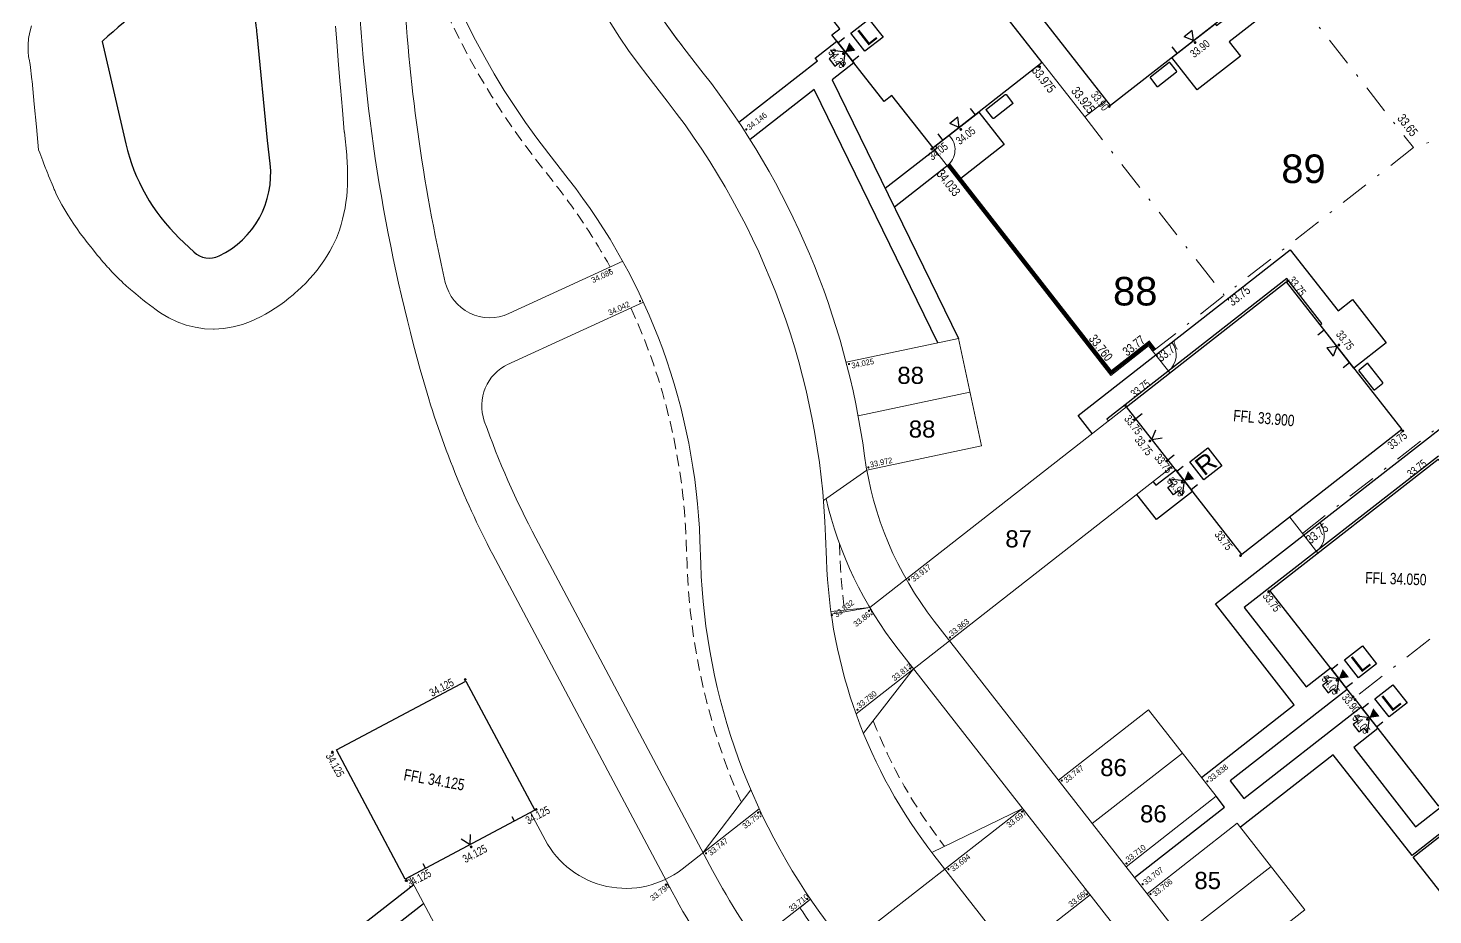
# Model space of a CAD drawing. Header units: metres. Extents: x 337936 to 338610, y 373199 to 374026.
# Drawn here: x 337991.2 to 338052.7, y 373756.8 to 373795.6 of the extents above; entities that cross this region are included whole.
import ezdxf

# ---------------------------------------------------------------- set-up
doc = ezdxf.new("R2010")
doc.units = ezdxf.units.M
doc.linetypes.add('DASHDOT', pattern=[25.4, 12.7, -6.35, 0, -6.35])
doc.linetypes.add('DASHED', pattern=[0.75, 0.5, -0.25])
for name, color, linetype in [('A-WH_HT-Access-Main', 252, 'Continuous'), ('A-WH_HT-Services-ASHP', 252, 'Continuous'), ('A-WH_HT-Wall-Party Wall Line', 252, 'Continuous'), ('A-WH_HT-Wall-Structure', 252, 'Continuous'), ('DGL-Paths', 252, 'Continuous'), ('EARTHWORKS', 252, 'Continuous'), ('EXTERNAL_WORKS_BACK_OF_FOOTWAY_LEVELS', 7, 'Continuous'), ('HOUSE_EXTERNAL_LEVELS', 7, 'Continuous'), ('HOUSE_SLAB_LEVEL', 7, 'Continuous'), ('PLOT_BOUNDARY_ANNOTATION', 7, 'Continuous')]:
    doc.layers.add(name, color=color, linetype=linetype)
doc.layers.add('A-WH_HT-Wall-Door Openings', color=252, linetype='Continuous', plot=False)
for name, color, linetype, lineweight in [('Basin Adoption Boundary', 252, 'Continuous', 0), ('DGL_BT Gates', 252, 'Continuous', 9), ('DGL_BT Rear Fencing', 252, 'DASHDOT', 9), ('DGL_BT-Screen Fence', 252, 'FENCELINE2', 9), ('DGL_BT-Screen Pier Wall + Panels', 252, 'DASHED', 9), ('DGL_DRIVE', 252, 'Continuous', 9), ('DGL_Footpath', 252, 'Continuous', 9), ('DGL_Plot Parking', 252, 'Continuous', 9), ('DGL_PlotNo', 252, 'Continuous', 9), ('DGL_ROAD_KERBLINE', 252, 'Continuous', 9), ('DGL_VERGE', 252, 'DASHED', 9)]:
    doc.layers.add(name, color=color, linetype=linetype, lineweight=lineweight)
doc.layers.add('HOUSE_DOORS', color=3, linetype='Continuous', true_color=0x00ff00)
doc.styles.add('AnnotativeArial', font='arial.ttf', dxfattribs={"height": 2})
doc.styles.add('ESTROAD', font='arial.ttf', dxfattribs={"width": 0.75})
doc.styles.get("Standard").update_dxf_attribs({"font": 'arial.ttf'})
doc.linetypes.add('FENCELINE2', pattern='A,6.35,-2.54,[132,ltypeshp.shx,S=2.54,R=0,X=-2.54,Y=0],-2.54,25.4', length=36.83)

msp = doc.modelspace()

# ---------------------------------------------------------------- hatches: boundary and pattern name
at = {"layer": 'EXTERNAL_WORKS_BACK_OF_FOOTWAY_LEVELS'}
h = msp.add_hatch(color=256, dxfattribs=at)
edge = h.paths.add_edge_path(flags=17)
edge.add_ellipse((338022.618, 373791.194), major_axis=(0.0354, 0.0354), ratio=1, start_angle=45, end_angle=225, ccw=False)
edge.add_ellipse((338022.618, 373791.194), major_axis=(0.0354, 0.0354), ratio=1, start_angle=225, end_angle=405, ccw=False)
h = msp.add_hatch(color=256, dxfattribs=at)
edge = h.paths.add_edge_path(flags=17)
edge.add_ellipse((338016.628, 373785.046), major_axis=(0.0354, 0.0354), ratio=1, start_angle=45, end_angle=225, ccw=False)
edge.add_ellipse((338016.628, 373785.046), major_axis=(0.0354, 0.0354), ratio=1, start_angle=225, end_angle=405, ccw=False)
h = msp.add_hatch(color=256, dxfattribs=at)
edge = h.paths.add_edge_path(flags=17)
edge.add_ellipse((338017.971, 373783.682), major_axis=(0.0354, 0.0354), ratio=1, start_angle=45, end_angle=225, ccw=False)
edge.add_ellipse((338017.971, 373783.682), major_axis=(0.0354, 0.0354), ratio=1, start_angle=225, end_angle=405, ccw=False)
h = msp.add_hatch(color=256, dxfattribs=at)
edge = h.paths.add_edge_path(flags=17)
edge.add_ellipse((338027.111, 373780.935), major_axis=(0.0354, 0.0354), ratio=1, start_angle=45, end_angle=225, ccw=False)
edge.add_ellipse((338027.111, 373780.935), major_axis=(0.0354, 0.0354), ratio=1, start_angle=225, end_angle=405, ccw=False)
h = msp.add_hatch(color=256, dxfattribs=at)
edge = h.paths.add_edge_path(flags=17)
edge.add_ellipse((338027.959, 373776.412), major_axis=(0.0354, 0.0354), ratio=1, start_angle=45, end_angle=225, ccw=False)
edge.add_ellipse((338027.959, 373776.412), major_axis=(0.0354, 0.0354), ratio=1, start_angle=225, end_angle=405, ccw=False)
h = msp.add_hatch(color=256, dxfattribs=at)
edge = h.paths.add_edge_path(flags=17)
edge.add_ellipse((338029.737, 373771.512), major_axis=(0.0354, 0.0354), ratio=1, start_angle=45, end_angle=225, ccw=False)
edge.add_ellipse((338029.737, 373771.512), major_axis=(0.0354, 0.0354), ratio=1, start_angle=225, end_angle=405, ccw=False)
h = msp.add_hatch(color=256, dxfattribs=at)
edge = h.paths.add_edge_path(flags=17)
edge.add_ellipse((338026.358, 373769.948), major_axis=(0.0354, 0.0354), ratio=1, start_angle=45, end_angle=225, ccw=False)
edge.add_ellipse((338026.358, 373769.948), major_axis=(0.0354, 0.0354), ratio=1, start_angle=225, end_angle=405, ccw=False)
h = msp.add_hatch(color=256, dxfattribs=at)
edge = h.paths.add_edge_path(flags=17)
edge.add_ellipse((338027.988, 373770.146), major_axis=(0.0354, 0.0354), ratio=1, start_angle=45, end_angle=225, ccw=False)
edge.add_ellipse((338027.988, 373770.146), major_axis=(0.0354, 0.0354), ratio=1, start_angle=225, end_angle=405, ccw=False)
h = msp.add_hatch(color=256, dxfattribs=at)
edge = h.paths.add_edge_path(flags=17)
edge.add_ellipse((338031.527, 373768.977), major_axis=(0.0354, 0.0354), ratio=1, start_angle=45, end_angle=225, ccw=False)
edge.add_ellipse((338031.527, 373768.977), major_axis=(0.0354, 0.0354), ratio=1, start_angle=225, end_angle=405, ccw=False)
h = msp.add_hatch(color=256, dxfattribs=at)
edge = h.paths.add_edge_path(flags=17)
edge.add_ellipse((338029.793, 373767.623), major_axis=(0.0354, 0.0354), ratio=1, start_angle=45, end_angle=225, ccw=False)
edge.add_ellipse((338029.793, 373767.623), major_axis=(0.0354, 0.0354), ratio=1, start_angle=225, end_angle=405, ccw=False)
h = msp.add_hatch(color=256, dxfattribs=at)
edge = h.paths.add_edge_path(flags=17)
edge.add_ellipse((338027.481, 373765.816), major_axis=(0.0354, 0.0354), ratio=1, start_angle=45, end_angle=225, ccw=False)
edge.add_ellipse((338027.481, 373765.816), major_axis=(0.0354, 0.0354), ratio=1, start_angle=225, end_angle=405, ccw=False)
h = msp.add_hatch(color=256, dxfattribs=at)
edge = h.paths.add_edge_path(flags=17)
edge.add_ellipse((338036.417, 373762.718), major_axis=(0.0354, 0.0354), ratio=1, start_angle=45, end_angle=225, ccw=False)
edge.add_ellipse((338036.417, 373762.718), major_axis=(0.0354, 0.0354), ratio=1, start_angle=225, end_angle=405, ccw=False)
h = msp.add_hatch(color=256, dxfattribs=at)
edge = h.paths.add_edge_path(flags=17)
edge.add_ellipse((338042.786, 373762.687), major_axis=(0.0354, 0.0354), ratio=1, start_angle=45, end_angle=225, ccw=False)
edge.add_ellipse((338042.786, 373762.687), major_axis=(0.0354, 0.0354), ratio=1, start_angle=225, end_angle=405, ccw=False)
h = msp.add_hatch(color=256, dxfattribs=at)
edge = h.paths.add_edge_path(flags=17)
edge.add_ellipse((338023.134, 373761.317), major_axis=(0.0354, 0.0354), ratio=1, start_angle=45, end_angle=225, ccw=False)
edge.add_ellipse((338023.134, 373761.317), major_axis=(0.0354, 0.0354), ratio=1, start_angle=225, end_angle=405, ccw=False)
h = msp.add_hatch(color=256, dxfattribs=at)
edge = h.paths.add_edge_path(flags=17)
edge.add_ellipse((338034.683, 373761.364), major_axis=(0.0354, 0.0354), ratio=1, start_angle=45, end_angle=225, ccw=False)
edge.add_ellipse((338034.683, 373761.364), major_axis=(0.0354, 0.0354), ratio=1, start_angle=225, end_angle=405, ccw=False)
h = msp.add_hatch(color=256, dxfattribs=at)
edge = h.paths.add_edge_path(flags=17)
edge.add_ellipse((338020.858, 373759.539), major_axis=(0.0354, 0.0354), ratio=1, start_angle=45, end_angle=225, ccw=False)
edge.add_ellipse((338020.858, 373759.539), major_axis=(0.0354, 0.0354), ratio=1, start_angle=225, end_angle=405, ccw=False)
h = msp.add_hatch(color=256, dxfattribs=at)
edge = h.paths.add_edge_path(flags=17)
edge.add_ellipse((338031.458, 373758.844), major_axis=(0.0354, 0.0354), ratio=1, start_angle=45, end_angle=225, ccw=False)
edge.add_ellipse((338031.458, 373758.844), major_axis=(0.0354, 0.0354), ratio=1, start_angle=225, end_angle=405, ccw=False)
h = msp.add_hatch(color=256, dxfattribs=at)
edge = h.paths.add_edge_path(flags=17)
edge.add_ellipse((338039.249, 373759.093), major_axis=(0.0354, 0.0354), ratio=1, start_angle=45, end_angle=225, ccw=False)
edge.add_ellipse((338039.249, 373759.093), major_axis=(0.0354, 0.0354), ratio=1, start_angle=225, end_angle=405, ccw=False)
h = msp.add_hatch(color=256, dxfattribs=at)
edge = h.paths.add_edge_path(flags=17)
edge.add_ellipse((338019.097, 373758.163), major_axis=(0.0354, 0.0354), ratio=1, start_angle=45, end_angle=225, ccw=False)
edge.add_ellipse((338019.097, 373758.163), major_axis=(0.0354, 0.0354), ratio=1, start_angle=225, end_angle=405, ccw=False)
h = msp.add_hatch(color=256, dxfattribs=at)
edge = h.paths.add_edge_path(flags=17)
edge.add_ellipse((338039.957, 373758.187), major_axis=(0.0354, 0.0354), ratio=1, start_angle=45, end_angle=225, ccw=False)
edge.add_ellipse((338039.957, 373758.187), major_axis=(0.0354, 0.0354), ratio=1, start_angle=225, end_angle=405, ccw=False)
h = msp.add_hatch(color=256, dxfattribs=at)
edge = h.paths.add_edge_path(flags=17)
edge.add_ellipse((338025.283, 373757.539), major_axis=(0.0354, 0.0354), ratio=1, start_angle=45, end_angle=225, ccw=False)
edge.add_ellipse((338025.283, 373757.539), major_axis=(0.0354, 0.0354), ratio=1, start_angle=225, end_angle=405, ccw=False)
h = msp.add_hatch(color=256, dxfattribs=at)
edge = h.paths.add_edge_path(flags=17)
edge.add_ellipse((338037.515, 373757.739), major_axis=(0.0354, 0.0354), ratio=1, start_angle=45, end_angle=225, ccw=False)
edge.add_ellipse((338037.515, 373757.739), major_axis=(0.0354, 0.0354), ratio=1, start_angle=225, end_angle=405, ccw=False)
h = msp.add_hatch(color=256, dxfattribs=at)
edge = h.paths.add_edge_path(flags=17)
edge.add_ellipse((338040.296, 373757.754), major_axis=(0.0354, 0.0354), ratio=1, start_angle=45, end_angle=225, ccw=False)
edge.add_ellipse((338040.296, 373757.754), major_axis=(0.0354, 0.0354), ratio=1, start_angle=225, end_angle=405, ccw=False)
at = {"layer": 'HOUSE_DOORS'}
for points in [[(338026.951, 373794.579), (338027.12, 373794.996), (338027.397, 373794.642)], [(338041.769, 373775.835), (338041.938, 373776.252), (338042.215, 373775.898)], [(338048.535, 373767.175), (338048.704, 373767.592), (338048.981, 373767.237)], [(338049.873, 373765.463), (338050.041, 373765.88), (338050.318, 373765.526)]]:
    msp.add_hatch(color=256, dxfattribs=at).paths.add_polyline_path(points, flags=17)
at = {"layer": 'HOUSE_EXTERNAL_LEVELS'}
h = msp.add_hatch(color=256, dxfattribs=at)
edge = h.paths.add_edge_path(flags=17)
edge.add_ellipse((338042.25, 373794.997), major_axis=(-0.0448, 0.0448), ratio=1, start_angle=-97, end_angle=83, ccw=False)
edge.add_ellipse((338042.25, 373794.997), major_axis=(-0.0448, 0.0448), ratio=1, start_angle=83, end_angle=263, ccw=False)
h = msp.add_hatch(color=256, dxfattribs=at)
edge = h.paths.add_edge_path(flags=17)
edge.add_ellipse((338026.866, 373794.512), major_axis=(0.0448, 0.0448), ratio=1, start_angle=263, end_angle=443, ccw=False)
edge.add_ellipse((338026.866, 373794.512), major_axis=(0.0448, 0.0448), ratio=1, start_angle=83, end_angle=263, ccw=False)
h = msp.add_hatch(color=256, dxfattribs=at)
edge = h.paths.add_edge_path(flags=17)
edge.add_ellipse((338035.452, 373793.936), major_axis=(0.0448, 0.0448), ratio=1, start_angle=263, end_angle=443, ccw=False)
edge.add_ellipse((338035.452, 373793.936), major_axis=(0.0448, 0.0448), ratio=1, start_angle=83, end_angle=263, ccw=False)
h = msp.add_hatch(color=256, dxfattribs=at)
edge = h.paths.add_edge_path(flags=17)
edge.add_ellipse((338038.495, 373792.2), major_axis=(-0.0448, 0.0448), ratio=1, start_angle=83, end_angle=263, ccw=False)
edge.add_ellipse((338038.495, 373792.2), major_axis=(-0.0448, 0.0448), ratio=1, start_angle=-97, end_angle=83, ccw=False)
h = msp.add_hatch(color=256, dxfattribs=at)
edge = h.paths.add_edge_path(flags=17)
edge.add_ellipse((338032.002, 373791.196), major_axis=(-0.0448, 0.0448), ratio=1, start_angle=-97, end_angle=83, ccw=False)
edge.add_ellipse((338032.002, 373791.196), major_axis=(-0.0448, 0.0448), ratio=1, start_angle=83, end_angle=263, ccw=False)
h = msp.add_hatch(color=256, dxfattribs=at)
edge = h.paths.add_edge_path(flags=17)
edge.add_ellipse((338030.729, 373790.339), major_axis=(0.0448, 0.0448), ratio=1, start_angle=263, end_angle=443, ccw=False)
edge.add_ellipse((338030.729, 373790.339), major_axis=(0.0448, 0.0448), ratio=1, start_angle=83, end_angle=263, ccw=False)
h = msp.add_hatch(color=256, dxfattribs=at)
edge = h.paths.add_edge_path(flags=17)
edge.add_ellipse((338046.298, 373784.578), major_axis=(-0.0448, 0.0448), ratio=1, start_angle=-97, end_angle=83, ccw=False)
edge.add_ellipse((338046.298, 373784.578), major_axis=(-0.0448, 0.0448), ratio=1, start_angle=83, end_angle=263, ccw=False)
h = msp.add_hatch(color=256, dxfattribs=at)
edge = h.paths.add_edge_path(flags=17)
edge.add_ellipse((338048.539, 373781.767), major_axis=(0.0448, 0.0448), ratio=1, start_angle=83, end_angle=263, ccw=False)
edge.add_ellipse((338048.539, 373781.767), major_axis=(0.0448, 0.0448), ratio=1, start_angle=263, end_angle=443, ccw=False)
h = msp.add_hatch(color=256, dxfattribs=at)
edge = h.paths.add_edge_path(flags=17)
edge.add_ellipse((338039.199, 373779.125), major_axis=(0.0448, 0.0448), ratio=1, start_angle=83, end_angle=263, ccw=False)
edge.add_ellipse((338039.199, 373779.125), major_axis=(0.0448, 0.0448), ratio=1, start_angle=263, end_angle=443, ccw=False)
h = msp.add_hatch(color=256, dxfattribs=at)
edge = h.paths.add_edge_path(flags=17)
edge.add_ellipse((338039.596, 373778.498), major_axis=(-0.0448, 0.0448), ratio=1, start_angle=83, end_angle=263, ccw=False)
edge.add_ellipse((338039.596, 373778.498), major_axis=(-0.0448, 0.0448), ratio=1, start_angle=-97, end_angle=83, ccw=False)
h = msp.add_hatch(color=256, dxfattribs=at)
edge = h.paths.add_edge_path(flags=17)
edge.add_ellipse((338040.273, 373777.574), major_axis=(0.0448, 0.0448), ratio=1, start_angle=263, end_angle=443, ccw=False)
edge.add_ellipse((338040.273, 373777.574), major_axis=(0.0448, 0.0448), ratio=1, start_angle=83, end_angle=263, ccw=False)
h = msp.add_hatch(color=256, dxfattribs=at)
edge = h.paths.add_edge_path(flags=17)
edge.add_ellipse((338051.335, 373778.011), major_axis=(0.0448, 0.0448), ratio=1, start_angle=263, end_angle=443, ccw=False)
edge.add_ellipse((338051.335, 373778.011), major_axis=(0.0448, 0.0448), ratio=1, start_angle=83, end_angle=263, ccw=False)
h = msp.add_hatch(color=256, dxfattribs=at)
edge = h.paths.add_edge_path(flags=17)
edge.add_ellipse((338041.005, 373776.693), major_axis=(-0.0448, 0.0448), ratio=1, start_angle=83, end_angle=263, ccw=False)
edge.add_ellipse((338041.005, 373776.693), major_axis=(-0.0448, 0.0448), ratio=1, start_angle=-97, end_angle=83, ccw=False)
h = msp.add_hatch(color=256, dxfattribs=at)
edge = h.paths.add_edge_path(flags=17)
edge.add_ellipse((338041.684, 373775.768), major_axis=(0.0448, 0.0448), ratio=1, start_angle=263, end_angle=443, ccw=False)
edge.add_ellipse((338041.684, 373775.768), major_axis=(0.0448, 0.0448), ratio=1, start_angle=83, end_angle=263, ccw=False)
h = msp.add_hatch(color=256, dxfattribs=at)
edge = h.paths.add_edge_path(flags=17)
edge.add_ellipse((338044.236, 373772.558), major_axis=(-0.0448, 0.0448), ratio=1, start_angle=83, end_angle=263, ccw=False)
edge.add_ellipse((338044.236, 373772.558), major_axis=(-0.0448, 0.0448), ratio=1, start_angle=-97, end_angle=83, ccw=False)
h = msp.add_hatch(color=256, dxfattribs=at)
edge = h.paths.add_edge_path(flags=17)
edge.add_ellipse((338045.468, 373770.984), major_axis=(0.0448, 0.0448), ratio=1, start_angle=-7.02519, end_angle=172.97481, ccw=False)
edge.add_ellipse((338045.468, 373770.984), major_axis=(0.0448, 0.0448), ratio=1, start_angle=172.97481, end_angle=352.97481, ccw=False)
h = msp.add_hatch(color=256, dxfattribs=at)
edge = h.paths.add_edge_path(flags=17)
edge.add_ellipse((338010.325, 373767.137), major_axis=(-0.0448, 0.0448), ratio=1, start_angle=162.99562, end_angle=342.99562, ccw=False)
edge.add_ellipse((338010.325, 373767.137), major_axis=(-0.0448, 0.0448), ratio=1, start_angle=-17.00438, end_angle=162.99562, ccw=False)
h = msp.add_hatch(color=256, dxfattribs=at)
edge = h.paths.add_edge_path(flags=17)
edge.add_ellipse((338048.45, 373767.108), major_axis=(-0.0448, 0.0448), ratio=1, start_angle=172.97481, end_angle=352.97481, ccw=False)
edge.add_ellipse((338048.45, 373767.108), major_axis=(-0.0448, 0.0448), ratio=1, start_angle=-7.02519, end_angle=172.97481, ccw=False)
h = msp.add_hatch(color=256, dxfattribs=at)
edge = h.paths.add_edge_path(flags=17)
edge.add_ellipse((338049.159, 373766.377), major_axis=(-0.0448, 0.0448), ratio=1, start_angle=83, end_angle=263, ccw=False)
edge.add_ellipse((338049.159, 373766.377), major_axis=(-0.0448, 0.0448), ratio=1, start_angle=-97, end_angle=83, ccw=False)
h = msp.add_hatch(color=256, dxfattribs=at)
edge = h.paths.add_edge_path(flags=17)
edge.add_ellipse((338049.249, 373766.261), major_axis=(0.0448, 0.0448), ratio=1, start_angle=83, end_angle=263, ccw=False)
edge.add_ellipse((338049.249, 373766.261), major_axis=(0.0448, 0.0448), ratio=1, start_angle=263, end_angle=443, ccw=False)
h = msp.add_hatch(color=256, dxfattribs=at)
edge = h.paths.add_edge_path(flags=17)
edge.add_ellipse((338049.787, 373765.396), major_axis=(0.0448, 0.0448), ratio=1, start_angle=263, end_angle=443, ccw=False)
edge.add_ellipse((338049.787, 373765.396), major_axis=(0.0448, 0.0448), ratio=1, start_angle=83, end_angle=263, ccw=False)
h = msp.add_hatch(color=256, dxfattribs=at)
edge = h.paths.add_edge_path(flags=17)
edge.add_ellipse((338004.518, 373763.965), major_axis=(-0.0448, 0.0448), ratio=1, start_angle=-105.80772, end_angle=74.19228, ccw=False)
edge.add_ellipse((338004.518, 373763.965), major_axis=(-0.0448, 0.0448), ratio=1, start_angle=74.19228, end_angle=254.19228, ccw=False)
h = msp.add_hatch(color=256, dxfattribs=at)
edge = h.paths.add_edge_path(flags=17)
edge.add_ellipse((338013.429, 373761.454), major_axis=(0.0448, 0.0448), ratio=1, start_angle=73, end_angle=253, ccw=False)
edge.add_ellipse((338013.429, 373761.454), major_axis=(0.0448, 0.0448), ratio=1, start_angle=253, end_angle=433, ccw=False)
h = msp.add_hatch(color=256, dxfattribs=at)
edge = h.paths.add_edge_path(flags=17)
edge.add_ellipse((338010.586, 373759.819), major_axis=(-0.0448, 0.0448), ratio=1, start_angle=-107, end_angle=73, ccw=False)
edge.add_ellipse((338010.586, 373759.819), major_axis=(-0.0448, 0.0448), ratio=1, start_angle=73, end_angle=253, ccw=False)
h = msp.add_hatch(color=256, dxfattribs=at)
edge = h.paths.add_edge_path(flags=17)
edge.add_ellipse((338007.74, 373758.346), major_axis=(0.0448, 0.0448), ratio=1, start_angle=73, end_angle=253, ccw=False)
edge.add_ellipse((338007.74, 373758.346), major_axis=(0.0448, 0.0448), ratio=1, start_angle=253, end_angle=433, ccw=False)

# ---------------------------------------------------------------- linework, layer by layer
at = {"layer": 'A-WH_HT-Access-Main'}
for points in [[(338026.951, 373794.579), (338026.299, 373794.659), (338026.459, 373794.454), (338026.238, 373794.282), (338026.49, 373793.959), (338026.711, 373794.131), (338026.871, 373793.926), (338026.951, 373794.579)], [(338041.769, 373775.835), (338041.689, 373775.182), (338041.529, 373775.387), (338041.308, 373775.215), (338041.056, 373775.538), (338041.277, 373775.71), (338041.116, 373775.915), (338041.769, 373775.835)], [(338048.535, 373767.175), (338047.882, 373767.255), (338048.043, 373767.05), (338047.822, 373766.877), (338048.074, 373766.555), (338048.295, 373766.727), (338048.455, 373766.522), (338048.535, 373767.175)], [(338049.873, 373765.463), (338049.22, 373765.543), (338049.38, 373765.338), (338049.16, 373765.166), (338049.412, 373764.843), (338049.632, 373765.015), (338049.792, 373764.81), (338049.873, 373765.463)]]:
    msp.add_lwpolyline(points, dxfattribs=at)
at = {"layer": 'A-WH_HT-Services-ASHP'}
for points in [[(338041.156, 373794.115, 0.414214), (338041.114, 373794.12), (338040.298, 373793.483, 0.414214), (338040.293, 373793.44), (338040.575, 373793.079, 0.414214), (338040.617, 373793.074), (338041.433, 373793.712, 0.414214), (338041.438, 373793.754)], [(338049.421, 373780.673, 0.414214), (338049.416, 373780.631), (338050.053, 373779.815, 0.414214), (338050.095, 373779.81), (338050.456, 373780.092, 0.414214), (338050.461, 373780.134), (338049.824, 373780.95, 0.414214), (338049.782, 373780.955)]]:
    msp.add_lwpolyline(points, format="xyb", close=True, dxfattribs=at)
at = {"layer": 'A-WH_HT-Services-ASHP', "elevation": 0}
msp.add_lwpolyline([(338033.123, 373792.044, -0.414214), (338033.128, 373792.086), (338033.943, 373792.724, -0.414214), (338033.986, 373792.719), (338034.268, 373792.358, -0.414214), (338034.262, 373792.315), (338033.447, 373791.678, -0.414214), (338033.405, 373791.683)], format="xyb", close=True, dxfattribs=at)
at = {"layer": 'A-WH_HT-Wall-Door Openings', "linetype": 'ByBlock'}
for p, q in [((338026.915, 373795.199), (338026.637, 373794.982)), ((338027.544, 373794.393), (338027.266, 373794.176)), ((338041.47, 373794.525), (338041.253, 373794.803)), ((338032.649, 373791.839), (338032.432, 373792.117)), ((338031.222, 373790.725), (338031.005, 373791.002)), ((338047.896, 373782.413), (338047.618, 373782.196)), ((338049.01, 373780.987), (338048.733, 373780.77)), ((338039.931, 373778.76), (338039.653, 373778.543)), ((338041.341, 373776.955), (338041.063, 373776.738)), ((338041.732, 373776.455), (338041.454, 373776.238)), ((338042.362, 373775.649), (338042.084, 373775.432)), ((338048.498, 373767.795), (338048.22, 373767.578)), ((338049.128, 373766.989), (338048.85, 373766.772)), ((338049.836, 373766.083), (338049.558, 373765.866)), ((338050.465, 373765.277), (338050.187, 373765.06))]:
    msp.add_line(p, q, dxfattribs=at)
at = {"layer": 'A-WH_HT-Wall-Party Wall Line', "linetype": 'DASHDOT', "lineweight": 15, "ltscale": 0.1}
msp.add_lwpolyline([(338056.672, 373772.154), (338049.086, 373766.227)], dxfattribs=at)
at = {"layer": 'A-WH_HT-Wall-Structure', "linetype": 'ByBlock'}
msp.add_line((338035.566, 373794.118), (338029.546, 373801.824), dxfattribs=at)
at = {"layer": 'A-WH_HT-Wall-Structure', "lineweight": -3}
for points in [[(338033.087, 373799.241), (338039.55, 373804.291), (338045.016, 373797.295), (338038.553, 373792.245)], [(338044.294, 373772.603), (338039.244, 373779.067), (338046.24, 373784.533), (338051.29, 373778.069)]]:
    msp.add_lwpolyline(points, close=True, dxfattribs=at)
for points in [[(338035.566, 373794.118), (338030.787, 373790.384), (338028.992, 373792.682), (338028.645, 373792.411), (338026.366, 373795.329), (338026.713, 373795.6), (338024.767, 373798.09), (338029.546, 373801.824)], [(338049.204, 373766.319), (338045.525, 373771.027), (338052.875, 373776.77), (338056.554, 373772.061)], [(338049.204, 373766.319), (338052.882, 373761.611), (338060.233, 373767.353), (338056.554, 373772.061)]]:
    msp.add_lwpolyline(points, dxfattribs=at)
at = {"layer": 'A-WH_HT-Wall-Structure', "elevation": 0}
msp.add_lwpolyline([(338004.7, 373764.063), (338010.359, 373767.072), (338013.365, 373761.419), (338007.706, 373758.41)], close=True, dxfattribs=at)
for points in [[(338012.479, 373760.949), (338012.379, 373761.138)], [(338008.591, 373758.881), (338008.49, 373759.071)]]:
    msp.add_lwpolyline(points, dxfattribs=at)
at = {"layer": 'Basin Adoption Boundary', "flags": 128}
msp.add_lwpolyline([(337991.353, 373795.723), (337991.28, 373795.454), (337991.231, 373795.177), (337991.206, 373794.895), (337991.208, 373794.61), (337991.23, 373794.377), (337991.237, 373794.324), (337991.241, 373794.3), (337991.247, 373794.269), (337991.297, 373794.039), (337991.373, 373793.36), (337991.378, 373793.312), (337991.474, 373792.307), (337991.57, 373791.303), (337991.665, 373790.308), (337991.668, 373790.3), (337991.716, 373790.174), (337991.803, 373789.94), (337991.844, 373789.826), (337991.877, 373789.738), (337991.895, 373789.694), (337991.969, 373789.501), (337991.995, 373789.436), (337992.052, 373789.294), (337992.064, 373789.266), (337992.106, 373789.172), (337992.159, 373789.032), (337992.255, 373788.8), (337992.296, 373788.705), (337992.35, 373788.568), (337992.371, 373788.519), (337992.456, 373788.341), (337992.57, 373788.118), (337992.688, 373787.898), (337992.811, 373787.681), (337992.938, 373787.467), (337993.07, 373787.256), (337993.206, 373787.049), (337993.346, 373786.846), (337993.49, 373786.646), (337993.638, 373786.45), (337993.79, 373786.257), (337993.946, 373786.068), (337994.027, 373785.975), (337994.099, 373785.878), (337994.248, 373785.687), (337994.338, 373785.579), (337994.401, 373785.499), (337994.491, 373785.391), (337994.558, 373785.315), (337994.683, 373785.179), (337994.721, 373785.136), (337994.883, 373784.957), (337994.916, 373784.922), (337995.052, 373784.784), (337995.225, 373784.616), (337995.273, 373784.571), (337995.399, 373784.45), (337995.439, 373784.414), (337995.515, 373784.345), (337995.578, 373784.289), (337995.595, 373784.274), (337995.671, 373784.21), (337995.687, 373784.196), (337995.827, 373784.075), (337995.912, 373784.005), (337996.23, 373783.745), (337996.349, 373783.647), (337996.678, 373783.403), (337996.757, 373783.356), (337996.757, 373783.356), (337996.871, 373783.264), (337997.006, 373783.163), (337997.356, 373782.952), (337997.726, 373782.777), (337998.114, 373782.639), (337998.514, 373782.541), (337998.925, 373782.482), (337999.322, 373782.466), (337999.34, 373782.466), (337999.757, 373782.49), (338000.172, 373782.556), (338000.579, 373782.665), (338000.934, 373782.798), (338000.934, 373782.798), (338001.157, 373782.898), (338001.377, 373783.006), (338001.594, 373783.121), (338001.806, 373783.244), (338002.015, 373783.375), (338002.219, 373783.513), (338002.418, 373783.658), (338002.613, 373783.81), (338002.802, 373783.969), (338002.888, 373784.046), (338002.989, 373784.132), (338003.172, 373784.3), (338003.349, 373784.475), (338003.521, 373784.656), (338003.686, 373784.844), (338003.844, 373785.038), (338003.995, 373785.238), (338004.14, 373785.444), (338004.276, 373785.655), (338004.406, 373785.871), (338004.527, 373786.093), (338004.64, 373786.319), (338004.699, 373786.447), (338004.74, 373786.551), (338004.823, 373786.79), (338004.898, 373787.031), (338004.965, 373787.274), (338005.022, 373787.52), (338005.071, 373787.767), (338005.111, 373788.016), (338005.142, 373788.266), (338005.165, 373788.516), (338005.178, 373788.767), (338005.183, 373789.018), (338005.179, 373789.268), (338005.177, 373789.519), (338005.166, 373789.769), (338005.147, 373790.019), (338005.141, 373790.086), (338005.039, 373791.08), (338005.038, 373791.091), (338004.956, 373792.034), (338004.87, 373793.03), (338004.858, 373793.165), (338004.786, 373794.027), (338004.703, 373795.024), (338004.646, 373795.715)], dxfattribs=at)
at = {"layer": 'DGL-Paths'}
for points in [[(338038.381, 373805.788), (338039.169, 373806.404), (338046.42, 373797.123), (338043.745, 373795.033), (338044.237, 373794.402), (338042.346, 373792.925), (338041.238, 373794.343), (338043.129, 373795.821), (338043.19, 373795.742), (338045.157, 373797.278), (338039.014, 373805.141), (338038.935, 373805.079)], [(338037.747, 373777.897), (338037.131, 373778.685), (338046.412, 373785.936), (338048.503, 373783.261), (338049.133, 373783.754), (338050.61, 373781.862), (338049.192, 373780.754), (338047.714, 373782.645), (338047.793, 373782.707), (338046.257, 373784.673), (338038.394, 373778.53), (338038.456, 373778.451)], [(338042.525, 373762.86), (338046.587, 373766.034), (338043.139, 373770.447), (338053.05, 373778.174)], [(338052.894, 373776.911), (338044.403, 373770.291), (338047.112, 373766.824), (338048.166, 373767.648), (338048.905, 373766.702), (338043.788, 373762.705), (338044.387, 373761.938), (338049.503, 373765.936), (338050.242, 373764.99), (338049.188, 373764.167), (338051.897, 373760.7), (338060.374, 373767.337)], [(338040.409, 373775.789), (338040.533, 373775.631), (338041.4, 373776.308), (338042.138, 373775.362), (338040.562, 373774.131), (338039.7, 373775.235)], [(338061.638, 373767.183), (338051.742, 373759.436), (338048.294, 373763.849), (338044.232, 373760.675)], [(338050.929, 373752.102), (338051.638, 373752.656), (338051.884, 373752.342), (338055.237, 373754.962), (338051.789, 373759.375), (338061.7, 373767.103)], [(338039.601, 373758.48), (338043.541, 373761.558), (338043.172, 373762.031)], [(338008.075, 373758.152), (337995.689, 373748.475), (337998.91, 373744.352), (337998.28, 373743.86), (338000.127, 373741.496), (338001.545, 373742.604), (337999.698, 373744.968), (337999.62, 373744.906), (337996.952, 373748.32), (338008.504, 373757.345)]]:
    msp.add_lwpolyline(points, dxfattribs=at)
at = {"layer": 'DGL-Paths', "flags": 128}
for points in [[(338022.291, 373791.509), (338025.729, 373794.195), (338025.636, 373794.313), (338026.582, 373795.052), (338027.321, 373794.106), (338026.375, 373793.367), (338031.905, 373782.056)], [(338030.997, 373781.863), (338025.583, 373792.939), (338022.782, 373790.75)], [(338028.695, 373788.623), (338030.963, 373790.395), (338030.901, 373790.474), (338032.792, 373791.951), (338033.901, 373790.533), (338032.009, 373789.055), (338031.517, 373789.686), (338029.099, 373787.796)]]:
    msp.add_lwpolyline(points, dxfattribs=at)
at = {"layer": 'DGL_BT Gates'}
for centre, end in [((338030.849, 373790.306), 44.37937), ((338040.525, 373781.337), 38), ((338047.003, 373773.451), 38)]:
    msp.add_arc(centre, 0.9, 308, end, dxfattribs=at)
at = {"layer": 'DGL_BT Rear Fencing', "ltscale": 0.1}
for p, q in [((338041.63, 373803.416), (338051.8, 373790.399)), ((338037.422, 373791.743), (338043.524, 373783.933)), ((338040.402, 373781.495), (338051.8, 373790.399)), ((338046.941, 373773.529), (338060.078, 373783.793))]:
    msp.add_line(p, q, dxfattribs=at)
at = {"layer": 'DGL_BT Rear Fencing', "ltscale": 0.1, "flags": 128}
msp.add_lwpolyline([(338054.283, 373791.211), (338051.8, 373790.399)], dxfattribs=at)
at = {"layer": 'DGL_BT-Screen Fence', "ltscale": 0.03}
msp.add_line((338047.618, 373772.663), (338046.387, 373774.239), dxfattribs=at)
at = {"layer": 'DGL_BT-Screen Fence', "ltscale": 0.03, "flags": 128}
for points in [[(338035.566, 373794.118), (338037.422, 373791.743), (338038.368, 373792.482)], [(338030.787, 373790.384), (338038.56, 373780.436), (338040.217, 373781.731), (338041.141, 373780.549)]]:
    msp.add_lwpolyline(points, dxfattribs=at)
at = {"layer": 'DGL_BT-Screen Pier Wall + Panels', "ltscale": 0.5, "const_width": 0.15, "flags": 128}
msp.add_lwpolyline([(338031.478, 373789.662), (338038.577, 373780.576), (338040.235, 373781.871), (338040.481, 373781.556)], dxfattribs=at)
at = {"layer": 'DGL_DRIVE'}
for p, q in [((338027.512, 373778.669), (338032.404, 373779.709)), ((338041.694, 373763.923), (338037.754, 373760.844)), ((338045.573, 373758.958), (338041.633, 373755.88))]:
    msp.add_line(p, q, dxfattribs=at)
for points in [[(338026.988, 373781.011), (338031.905, 373782.056), (338032.903, 373777.361), (338027.892, 373776.296)], [(338039.244, 373779.067), (338028.016, 373770.294)], [(338041.276, 373776.466), (338027.419, 373765.64)], [(338036.277, 373762.735), (338040.217, 373765.814), (338043.172, 373762.031), (338039.232, 373758.953)], [(338040.155, 373757.771), (338044.095, 373760.849), (338047.051, 373757.067), (338043.11, 373753.989)]]:
    msp.add_lwpolyline(points, dxfattribs=at)
at = {"layer": 'DGL_DRIVE', "flags": 128}
msp.add_lwpolyline([(338028.016, 373770.294), (338026.319, 373770.111)], dxfattribs=at)
for points in [[(338023.185, 373761.484), (338019.815, 373758.851, -0.466308), (338013.821, 373760.125), (338013.184, 373761.323)], [(338025.431, 373757.528), (338011.841, 373746.911), (338009.642, 373749.726, 0.31092), (338010.159, 373754.232), (338007.886, 373758.506)]]:
    msp.add_lwpolyline(points, format="xyb", dxfattribs=at)
at = {"layer": 'DGL_Footpath', "flags": 128}
for points in [[(338020.74, 373793.659), (338019.888, 373794.75, -0.434812), (338025.666, 373831.228, -0.434812)], [(338020.74, 373793.659), (338019.888, 373794.75, -0.079472), (338016.032, 373801.732, -0.079472)], [(338005.632, 373797.647, 0.057721), (338008.51, 373780.163, 0.0526), (338011.651, 373772.38), (338019.377, 373757.851, 0.043375), (338022.204, 373753.493)], [(338009.455, 373784.508, -0.04462), (338007.63, 373797.743)], [(338070.625, 373718.772), (338030.838, 373769.696, -0.132979), (338027.794, 373776.921, 0.132979), (338020.74, 373793.659)], [(338023.781, 373754.722, -0.043375), (338021.142, 373758.79), (338013.417, 373773.319, -0.036857), (338011.161, 373778.439)], [(338054.994, 373735.529), (338029.262, 373768.465, -0.108553), (338026.109, 373775.044, -0.108553)]]:
    msp.add_lwpolyline(points, format="xyb", dxfattribs=at)
for points in [[(338012.239, 373783.14), (338017.217, 373785.427)], [(338012.142, 373780.895), (338018.119, 373783.64)]]:
    msp.add_lwpolyline(points, dxfattribs=at)
at = {"layer": 'DGL_Footpath'}
for points in [[(338025.996, 373774.964), (338027.892, 373776.296)], [(338026.335, 373769.999), (338028.016, 373770.294)], [(338027.745, 373764.787), (338029.934, 373767.605)], [(338022.815, 373762.32), (338020.73, 373759.566)], [(338030.742, 373759.571), (338034.701, 373761.504)]]:
    msp.add_lwpolyline(points, dxfattribs=at)
for centre, start, end in [((338011.404, 373784.957), 192.96149, 294.67654), ((338013.046, 373779.109), 114.67654, 199.55673)]:
    msp.add_arc(centre, 2, start, end, dxfattribs=at)
at = {"layer": 'DGL_ROAD_KERBLINE'}
for p, q in [((338020.591, 373773.215), (338020.626, 373772.192)), ((338034.701, 373761.504), (338024.629, 373753.635)), ((338037.656, 373757.722), (338034.259, 373755.068))]:
    msp.add_line(p, q, dxfattribs=at)
at = {"layer": 'DGL_ROAD_KERBLINE', "flags": 128}
for points in [[(338014.83, 373789.041), (338013.978, 373790.132, -0.434812), (338021.472, 373837.446)], [(338019.164, 373792.427), (338018.312, 373793.518, -0.434812), (338024.547, 373832.886)]]:
    msp.add_lwpolyline(points, format="xyb", dxfattribs=at)
at = {"layer": 'DGL_ROAD_KERBLINE'}
for points in [[(338019.164, 373792.427, -0.158384), (338026.087, 373773.407), (338026.123, 373772.384, 0.158384), (338030.826, 373759.462), (338042.143, 373744.977, 0.061163), (338046.839, 373740.281)], [(338020.626, 373772.192, 0.158384), (338026.492, 373756.076), (338037.809, 373741.591)], [(338024.958, 373757.158, 0.015863), (338026.019, 373755.706), (338026.497, 373755.095)]]:
    msp.add_lwpolyline(points, format="xyb", dxfattribs=at)
msp.add_lwpolyline([(338024.958, 373757.158), (338025.431, 373757.528)], dxfattribs=at)
msp.add_arc((337993.357, 373772.264), 27.25, 2, 38, dxfattribs=at)
at = {"layer": 'DGL_VERGE', "flags": 128}
for points in [[(338016.67, 373785.176, 0.039382), (338014.358, 373788.672), (338013.505, 373789.763, -0.105542), (338007.412, 373802.283, -0.105542)], [(338017.574, 373783.39, -0.099263), (338019.991, 373773.194), (338020.027, 373772.171, 0.094925), (338022.398, 373761.77, 0.094925)], [(338026.699, 373773.074), (338026.723, 373772.405, 0.026703), (338026.926, 373770.103, 0.026703)], [(338028.172, 373765.337, 0.073379), (338031.292, 373759.84)]]:
    msp.add_lwpolyline(points, format="xyb", dxfattribs=at)
at = {"layer": 'EARTHWORKS', "flags": 128}
msp.add_lwpolyline([(338001.01, 373797.503), (338000.813, 373799.453), (337998.282, 373797.926, 0.050474), (337994.478, 373795.071), (337994.45, 373795.046), (337995.482, 373790.569, 0.145779), (337997.82, 373786.447), (337998.454, 373785.838, 0.312956), (337999.558, 373785.662), (337999.558, 373785.662, 0.319159), (338001.793, 373789.706), (338001.679, 373790.71), (338001.224, 373795.381, 0.000854), (338001.189, 373795.726), (338001.01, 373797.503)], format="xyb", dxfattribs=at)
at = {"layer": 'HOUSE_DOORS'}
for p, q in [((338042.121, 373795.528), (338041.766, 373795.251)), ((338042.183, 373795.082), (338042.121, 373795.528)), ((338042.183, 373795.082), (338041.766, 373795.251)), ((338031.873, 373791.727), (338031.518, 373791.45)), ((338031.936, 373791.282), (338031.518, 373791.45)), ((338031.936, 373791.282), (338031.873, 373791.727)), ((338048.453, 373781.7), (338048.008, 373781.637)), ((338048.008, 373781.637), (338048.285, 373781.283)), ((338048.453, 373781.7), (338048.285, 373781.283)), ((338040.358, 373777.641), (338040.527, 373778.058)), ((338040.358, 373777.641), (338040.804, 373777.703)), ((338010.535, 373759.915), (338010.154, 373760.153)), ((338010.535, 373759.915), (338010.551, 373760.364))]:
    msp.add_line(p, q, dxfattribs=at)
at = {"layer": 'HOUSE_EXTERNAL_LEVELS', "color": 0, "flags": 128}
for points in [[(338027.195, 373795.404), (338027.983, 373796.02), (338028.599, 373795.232), (338027.811, 373794.616), (338027.195, 373795.404)], [(338042.013, 373776.66), (338042.801, 373777.276), (338043.416, 373776.488), (338042.628, 373775.872), (338042.013, 373776.66)], [(338048.779, 373768), (338049.568, 373768.615), (338050.183, 373767.827), (338049.395, 373767.211), (338048.779, 373768)], [(338050.116, 373766.288), (338050.904, 373766.904), (338051.52, 373766.116), (338050.732, 373765.5), (338050.116, 373766.288)]]:
    msp.add_lwpolyline(points, dxfattribs=at)

# ---------------------------------------------------------------- texts
at = {"layer": 'DGL_Plot Parking', "char_height": 0.75, "attachment_point": 5, "style": 'AnnotativeArial'}
for s, insert in [('88', (338029.809, 373780.435)), ('88', (338030.308, 373778.087)), ('87', (338034.532, 373773.284)), ('86', (338038.682, 373763.284)), ('86', (338040.424, 373761.261)), ('85', (338042.8, 373758.343))]:
    msp.add_mtext(s, dxfattribs=dict(at, insert=insert))
at = {"layer": 'DGL_PlotNo', "char_height": 1.25, "width": 2.66537, "attachment_point": 5, "style": 'AnnotativeArial'}
for s, insert in [('89', (338046.991, 373789.467)), ('88', (338039.631, 373784.112))]:
    msp.add_mtext(s, dxfattribs=dict(at, insert=insert))
at = {"layer": 'EXTERNAL_WORKS_BACK_OF_FOOTWAY_LEVELS', "linetype": 'Continuous', "style": 'ESTROAD', "width": 0.75}
for s, rotation, p in [('34.146', 38, (338022.764, 373791.151)), ('34.086', 24.6766, (338015.913, 373784.472)), ('34.042', 24.6766, (338016.645, 373783.048)), ('34.025', 12, (338027.245, 373780.735)), ('33.972', 12, (338028.052, 373776.408)), ('33.917', 38, (338029.945, 373771.392)), ('33.832', 38, (338026.576, 373769.835)), ('33.862', 38, (338027.425, 373769.423)), ('33.863', 38, (338031.612, 373769.013)), ('33.813', 38, (338029.107, 373767.057)), ('33.780', 38, (338027.569, 373765.855)), ('33.747', 38, (338036.625, 373762.597)), ('33.838', 37.97481, (338042.932, 373762.645)), ('33.752', 38, (338022.57, 373760.593)), ('33.697', 38, (338034.12, 373760.64)), ('33.747', 38, (338021.067, 373759.418)), ('33.694', 38, (338031.665, 373758.722)), ('33.710', 38, (338039.334, 373759.13)), ('33.707', 38, (338040.103, 373758.145)), ('33.794', 38, (338018.534, 373757.439)), ('33.706', 38, (338040.503, 373757.633)), ('33.710', 38, (338024.596, 373756.973)), ('33.660', 38, (338036.83, 373757.173))]:
    msp.add_text(s, height=0.25, rotation=rotation, dxfattribs=at).set_placement(p)
at = {"layer": 'HOUSE_DOORS', "color": 100, "linetype": 'Continuous', "style": 'ESTROAD', "width": 0.75}
for s, rotation, p in [('33.90', 38, (338042.206, 373794.31)), ('34.20', 308, (338026.179, 373794.556)), ('34.05', 38, (338031.957, 373790.508)), ('33.75', 308, (338048.389, 373782.233)), ('33.75', 308, (338039.585, 373777.619)), ('33.90', 308, (338040.997, 373775.813)), ('34.05', 307.97482, (338047.762, 373767.154)), ('34.05', 308, (338049.099, 373765.441)), ('34.125', 28, (338010.332, 373759.102))]:
    msp.add_text(s, height=0.35, rotation=rotation, dxfattribs=at).set_placement(p)
at = {"layer": 'HOUSE_EXTERNAL_LEVELS', "color": 0, "linetype": 'Continuous', "style": 'ESTROAD', "width": 0.75}
for s, rotation, p in [('33.90', 308, (338037.665, 373792.694)), ('34.05', 38, (338030.754, 373789.822)), ('33.75', 308, (338046.291, 373784.593)), ('33.75', 38, (338039.602, 373779.445)), ('33.75', 308, (338039.128, 373778.529)), ('33.75', 38, (338050.839, 373777.18)), ('33.75', 308, (338040.446, 373776.842)), ('33.75', 37.99268, (338051.698, 373775.949)), ('33.75', 308, (338043.079, 373773.473)), ('33.75', 307.97482, (338045.184, 373770.782)), ('34.125', 27.99562, (338008.877, 373766.372)), ('33.90', 308, (338048.643, 373766.35)), ('34.125', 299.19229, (338004.206, 373763.808)), ('34.125', 28, (338013.081, 373760.79)), ('34.125', 28, (338007.891, 373758.03))]:
    msp.add_text(s, height=0.35, rotation=rotation, dxfattribs=at).set_placement(p)
at = {"layer": 'HOUSE_EXTERNAL_LEVELS', "color": 0, "char_height": 0.8, "width": 0.8, "attachment_point": 5, "line_spacing_factor": 0.888}
for s, insert, rotation in [('\\W1.00;L', (338027.897, 373795.318), 38), ('\\W1.00;R', (338042.715, 373776.574), 38), ('\\W1.00;L', (338049.481, 373767.913), 37.97481), ('\\W1.00;L', (338050.818, 373766.202), 38)]:
    msp.add_mtext(s, dxfattribs=dict(at, insert=insert, rotation=rotation))
at = {"layer": 'HOUSE_SLAB_LEVEL', "color": 1, "linetype": 'Continuous', "true_color": 0xff0000, "style": 'ESTROAD', "width": 0.75}
for s, rotation, p in [('FFL 33.900', 355, (338043.902, 373778.44)), ('FFL 34.050', 358, (338049.684, 373771.345)), ('FFL 34.125', 350, (338007.608, 373762.742))]:
    msp.add_text(s, height=0.5, rotation=rotation, dxfattribs=at).set_placement(p)
at = {"layer": 'PLOT_BOUNDARY_ANNOTATION', "linetype": 'Continuous', "style": 'ESTROAD', "width": 0.75}
for s, rotation, p in [('33.975', 308, (338035.081, 373793.762)), ('33.925', 308, (338036.807, 373792.867)), ('33.65', 308, (338051.069, 373791.672)), ('34.033', 308, (338030.918, 373789.24)), ('33.75', 38, (338043.88, 373783.448)), ('33.760', 308, (338037.577, 373782.03)), ('33.77', 38, (338039.278, 373781.26)), ('33.77', 38, (338040.759, 373781.01)), ('33.75', 38, (338047.298, 373773.044))]:
    msp.add_text(s, height=0.4, rotation=rotation, dxfattribs=at).set_placement(p)

doc.saveas('drawing.dxf')
